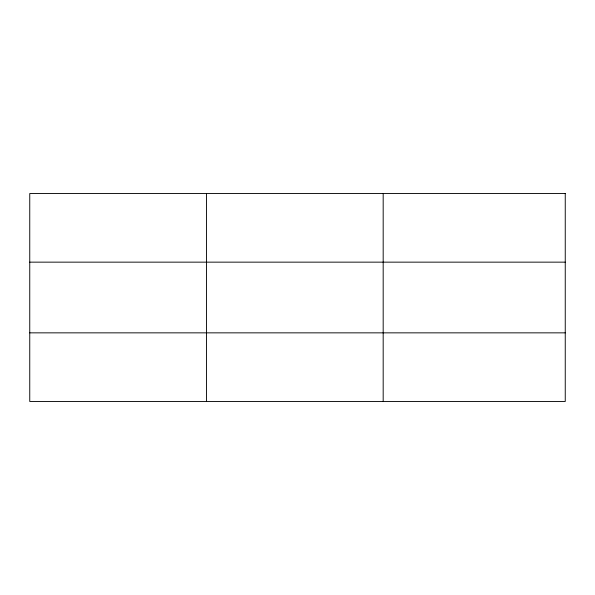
<?xml version="1.0" encoding="UTF-8"?>
<svg xmlns="http://www.w3.org/2000/svg" width="595" height="595" viewBox="0 0 595 595"><rect width="100%" height="100%" fill="white"/><g stroke="black" fill="none" stroke-linecap="round" stroke-linejoin="round"><path stroke-width="0.89" d="M206.465 401.461L206.465 193.539M383.18 401.461L383.18 193.539M29.75 262.15L565.25 262.15M29.75 332.85L565.25 332.85M565.25 193.539L565.25 401.461L29.75 401.461L29.75 193.539L565.25 193.539"/></g></svg>
